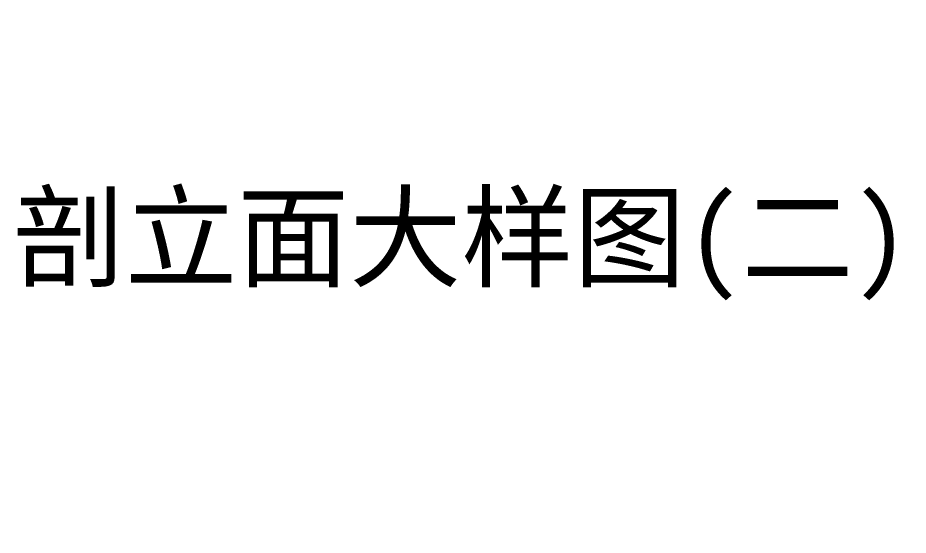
# Model space of a CAD drawing. Extents: x 9928 to 93764, y -101273 to -34887.
# Drawn here: x 67460 to 71794, y -74221 to -71706 of the extents above; entities that cross this region are included whole.
import ezdxf
from ezdxf import colors
from ezdxf.entities.mleader import LeaderData, LeaderLine
from ezdxf.math import Vec2, Vec3

# ---------------------------------------------------------------- set-up
doc = ezdxf.new("R2010")
doc.units = 0
doc.header["$LTSCALE"] = 1000
doc.header["$MEASUREMENT"] = 0
doc.layers.add('A-ANNO-NOTE', color=4, linetype='Continuous')
doc.layers.add('A-ANNO-SYMB', color=4, linetype='Continuous')
doc.styles.add('EN', font='ARIALN.TTF')
doc.styles.get("Standard").update_dxf_attribs({"font": 'gbenor.shx', "bigfont": 'gbcbig.shx'})

# ---------------------------------------------------------------- blocks, each defined once
blk = doc.blocks.new('_DotSmall')
at = {"color": 0, "linetype": 'ByBlock', "const_width": 0.5}
blk.add_lwpolyline([(-0.0625, 0, 1), (0.0625, 0, 1)], format="xyb", close=True, dxfattribs=at)

msp = doc.modelspace()

# ---------------------------------------------------------------- texts
at = {"layer": 'A-ANNO-NOTE', "insert": (67436.5, -72572.8), "char_height": 400, "attachment_point": 1}
msp.add_mtext_dynamic_manual_height_columns('{\\fSimSun|b0|i0|c134|p2;剖立面大样图(二)}', width=5618.249, gutter_width=1750, heights=[0], dxfattribs=at)

# ---------------------------------------------------------------- leaders
at = {"layer": 'A-ANNO-SYMB'}
ml = msp.add_multileader_mtext('Standard', dxfattribs=at)
ml.set_content('\\pxsm1;{\\fSimSun|b0|i0|c134|p2;\\H0.2x;50厚浅黄色石材\\P1厚户外石材专用胶与钢板固定\\P底部螺栓辅助固定，定位应均匀排布、美观\\P（详石材厂家深化）\\P5厚钢板，黑色哑光氟碳喷涂}', color=256, style='EN')
ml.set_leader_properties(color=256)
ml.set_arrow_properties(name='DOTSMALL')
ml.build(insert=Vec2(0, 0))
ml.multileader.update_dxf_attribs({"text_left_attachment_type": 5, "text_right_attachment_type": 5, "dogleg_length": 901.2, "arrow_head_size": 62.7})
ctx = ml.context
ctx.base_point, ctx.char_height, ctx.arrow_head_size, ctx.landing_gap_size, ctx.plane_origin = Vec3(76216.3, -72287.9), 313.469, 62.7, 0.282, Vec3(104325.9, -71748.4)
ctx.left_attachment, ctx.right_attachment, ctx.text_align_type = 5, 5, 2
notes = []
notes.append((ctx, [(0, (1, 1, 0), (75844.9, -72287.9), (1, 0), 371.4, [(0, [(75355.2, -72840.1)], 0, [])])]))
ctx.mtext.insert, ctx.mtext.alignment, ctx.mtext.flow_direction = Vec3(77912.4, -71715.7), 3, 5
for ctx, leaders in notes:
    for number, flags, end, landing, length, lines in leaders:
        leader = LeaderData()
        leader.index, (leader.has_last_leader_line, leader.has_dogleg_vector, leader.attachment_direction) = number, flags
        leader.last_leader_point, leader.dogleg_vector, leader.dogleg_length = Vec3(end), Vec3(landing), length
        for number, points, colour, breaks in lines:
            line = LeaderLine()
            line.index, line.vertices, line.color, line.breaks = number, Vec3.list(points), colors.encode_raw_color(colour), breaks
            leader.lines.append(line)
        ctx.leaders.append(leader)

doc.saveas('drawing.dxf')
